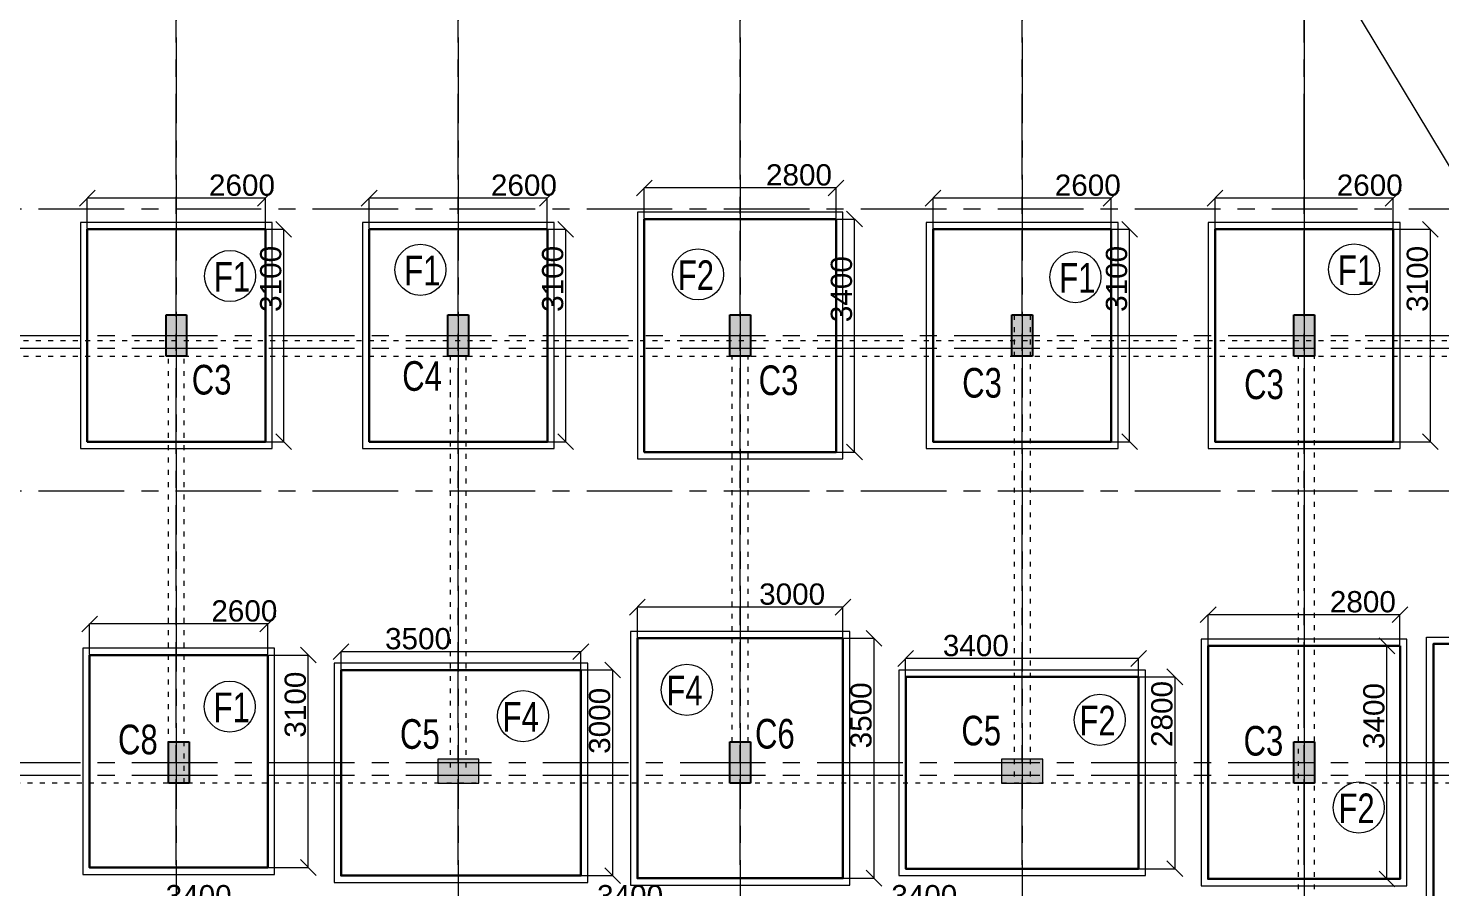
# Model space of a CAD drawing. Header units: inches. Extents: x 719368 to 6315912, y -2624014 to 446967.
# Drawn here: x 5520208 to 5540824, y -2103552 to -2091012 of the extents above; entities that cross this region are included whole.
import ezdxf

# ---------------------------------------------------------------- set-up
doc = ezdxf.new("R2010")
doc.units = ezdxf.units.IN
doc.header["$LTSCALE"] = 20
doc.header["$MEASUREMENT"] = 0
doc.header["$PDMODE"] = 3
doc.linetypes.add('ACAD_ISO03W100', pattern=[30, 12, -18])
doc.linetypes.add('CENTER', pattern=[2, 1.25, -0.25, 0.25, -0.25])
doc.layers.get('0').update_dxf_attribs({"color": 51, "lineweight": 30})
doc.layers.get('Defpoints').update_dxf_attribs({"lineweight": 25})
for name, color, linetype, lineweight in [('COL.FILL', 6, 'Continuous', 20), ('COLUMN', 2, 'Continuous', 25), ('DIM', 7, 'Continuous', 13), ('FOOTING', 73, 'Continuous', 30), ('GRID', 202, 'CENTER', 5), ('HACHE', 6, 'Continuous', 9), ('HIDDEN', 181, 'ACAD_ISO03W100', 18), ('STAIR', 4, 'Continuous', 25), ('Text', 7, 'Continuous', 15)]:
    doc.layers.add(name, color=color, linetype=linetype, lineweight=lineweight)
doc.styles.add('BOLD', font='arial.ttf')
doc.styles.add('DIM SUMBI', font='arial.ttf')
doc.dimstyles.new('Copy of S3', dxfattribs={"dimtxt": 200, "dimasz": 150, "dimexe": 5, "dimexo": 5, "dimgap": 50, "dimtad": 1, "dimjust": 1, "dimdec": 0, "dimzin": 3, "dimdsep": 46, "dimtxsty": 'BOLD', "dimblk1": 'OBLIQUE', "dimblk2": 'OBLIQUE', "dimsah": 1, "dimcen": 0.0625, "dimdle": 5, "dimclrd": 230, "dimclre": 251, "dimclrt": 2, "dimadec": 0, "dimazin": 0, "dimtfac": 1, "dimtdec": 0, "dimtix": 1, "dimtofl": 0, "dimtmove": 2, "dimatfit": 3, "dimfxl": 3, "dimtolj": 1, "dimtzin": 2, "dimlwd": -1, "dimlwe": -1, "dimarcsym": 0})
doc.dimstyles.new('PL1', dxfattribs={"dimtxt": 275, "dimasz": 230, "dimexe": 0.18, "dimexo": 12, "dimgap": 30, "dimtad": 1, "dimjust": 1, "dimdec": 0, "dimzin": 0, "dimdsep": 46, "dimtxsty": 'BOLD', "dimblk": 'OBLIQUE', "dimcen": 0.09, "dimclrd": 256, "dimclre": 256, "dimadec": 0, "dimazin": 0, "dimtfac": 1, "dimtdec": 0, "dimtofl": 0, "dimtmove": 0, "dimatfit": 3, "dimfxl": 0.18, "dimtolj": 1, "dimtzin": 0, "dimlwd": -1, "dimlwe": -1, "dimarcsym": 0})

# ---------------------------------------------------------------- blocks, each defined once
blk = doc.blocks.new('C2')
at = {"layer": 'COLUMN'}
h = blk.add_hatch(color=7, dxfattribs=at)
h.dxf.hatch_style = 1
h.paths.add_polyline_path([(0.3, 0), (0, 0), (0, -0.6), (0.3, -0.6)])
for p, q in [((0, 0), (0, -0.6)), ((0.3, 0), (0, 0)), ((0.3, -0.6), (0.3, 0)), ((0, -0.6), (0.3, -0.6))]:
    blk.add_line(p, q, dxfattribs=at)
blk = doc.blocks.new('_Oblique')
at = {"layer": 'STAIR', "color": 0, "lineweight": -2}
blk.add_line((-0.5, -0.5), (0.5, 0.5), dxfattribs=at)
blk = doc.blocks.new('*D535')
at = {"layer": 'Defpoints', "color": 0, "transparency": 16777216}
for p in [(5537529, -2093491), (5537529, -2093945), (5540129, -2093945)]:
    blk.add_point(p, dxfattribs=at)
at = {"layer": 'DIM', "transparency": 16777216}
for p, q in [((5537529, -2093933), (5537529, -2093491)), ((5540129, -2093491), (5537529, -2093491)), ((5540129, -2093933), (5540129, -2093491))]:
    blk.add_line(p, q, dxfattribs=at)
at = {"layer": 'DIM', "transparency": 16777216, "xscale": 230, "yscale": 230, "zscale": 230, "rotation": 180}
blk.add_blockref('_Oblique', (5537529, -2093491), dxfattribs=at)
at = {"layer": 'DIM', "transparency": 16777216, "xscale": 230, "yscale": 230, "zscale": 230}
blk.add_blockref('_Oblique', (5540129, -2093491), dxfattribs=at)
at = {"layer": 'DIM', "color": 0, "transparency": 16777216, "insert": (5539787, -2093303), "char_height": 310, "attachment_point": 5, "style": 'BOLD'}
blk.add_mtext('\\A1;2600', dxfattribs=at)
blk = doc.blocks.new('*D536')
at = {"layer": 'Defpoints', "color": 0, "transparency": 16777216}
for p in [(5539891, -2093945), (5540672, -2093945), (5539883, -2097045)]:
    blk.add_point(p, dxfattribs=at)
at = {"layer": 'DIM', "transparency": 16777216}
for p, q in [((5539903, -2093945), (5540673, -2093945)), ((5540672, -2097045), (5540672, -2093945)), ((5539895, -2097045), (5540673, -2097045))]:
    blk.add_line(p, q, dxfattribs=at)
at = {"layer": 'DIM', "transparency": 16777216, "xscale": 230, "yscale": 230, "zscale": 230}
for p, rotation in [((5540672, -2093945), 90), ((5540672, -2097045), 270)]:
    blk.add_blockref('_Oblique', p, dxfattribs=dict(at, rotation=rotation))
at = {"layer": 'DIM', "color": 0, "transparency": 16777216, "insert": (5540484, -2094669), "char_height": 310, "attachment_point": 5, "rotation": 90, "style": 'BOLD'}
blk.add_mtext('\\A1;3100', dxfattribs=at)
blk = doc.blocks.new('*D537')
at = {"layer": 'Defpoints', "color": 0, "transparency": 16777216}
for p in [(5533414, -2093491), (5533414, -2093945), (5536014, -2093945)]:
    blk.add_point(p, dxfattribs=at)
at = {"layer": 'DIM', "transparency": 16777216}
for p, q in [((5533414, -2093933), (5533414, -2093491)), ((5536014, -2093491), (5533414, -2093491)), ((5536014, -2093933), (5536014, -2093491))]:
    blk.add_line(p, q, dxfattribs=at)
at = {"layer": 'DIM', "transparency": 16777216, "xscale": 230, "yscale": 230, "zscale": 230, "rotation": 180}
blk.add_blockref('_Oblique', (5533414, -2093491), dxfattribs=at)
at = {"layer": 'DIM', "transparency": 16777216, "xscale": 230, "yscale": 230, "zscale": 230}
blk.add_blockref('_Oblique', (5536014, -2093491), dxfattribs=at)
at = {"layer": 'DIM', "color": 0, "transparency": 16777216, "insert": (5535672, -2093303), "char_height": 310, "attachment_point": 5, "style": 'BOLD'}
blk.add_mtext('\\A1;2600', dxfattribs=at)
blk = doc.blocks.new('*D538')
at = {"layer": 'Defpoints', "color": 0, "transparency": 16777216}
for p in [(5535776, -2093945), (5536282, -2093945), (5535768, -2097045)]:
    blk.add_point(p, dxfattribs=at)
at = {"layer": 'DIM', "transparency": 16777216}
for p, q in [((5535788, -2093945), (5536282, -2093945)), ((5536282, -2097045), (5536282, -2093945)), ((5535780, -2097045), (5536282, -2097045))]:
    blk.add_line(p, q, dxfattribs=at)
at = {"layer": 'DIM', "transparency": 16777216, "xscale": 230, "yscale": 230, "zscale": 230}
for p, rotation in [((5536282, -2093945), 90), ((5536282, -2097045), 270)]:
    blk.add_blockref('_Oblique', p, dxfattribs=dict(at, rotation=rotation))
at = {"layer": 'DIM', "color": 0, "transparency": 16777216, "insert": (5536093, -2094669), "char_height": 310, "attachment_point": 5, "rotation": 90, "style": 'BOLD'}
blk.add_mtext('\\A1;3100', dxfattribs=at)
blk = doc.blocks.new('*D539')
at = {"layer": 'Defpoints', "color": 0, "transparency": 16777216}
for p in [(5529099, -2099459), (5529099, -2099913), (5532099, -2099913)]:
    blk.add_point(p, dxfattribs=at)
at = {"layer": 'DIM', "transparency": 16777216}
for p, q in [((5529099, -2099901), (5529099, -2099459)), ((5532099, -2099459), (5529099, -2099459)), ((5532099, -2099901), (5532099, -2099459))]:
    blk.add_line(p, q, dxfattribs=at)
at = {"layer": 'DIM', "transparency": 16777216, "xscale": 230, "yscale": 230, "zscale": 230, "rotation": 180}
blk.add_blockref('_Oblique', (5529099, -2099459), dxfattribs=at)
at = {"layer": 'DIM', "transparency": 16777216, "xscale": 230, "yscale": 230, "zscale": 230}
blk.add_blockref('_Oblique', (5532099, -2099459), dxfattribs=at)
at = {"layer": 'DIM', "color": 0, "transparency": 16777216, "insert": (5531357, -2099270), "char_height": 310, "attachment_point": 5, "style": 'BOLD'}
blk.add_mtext('\\A1;3000', dxfattribs=at)
blk = doc.blocks.new('*D540')
at = {"layer": 'Defpoints', "color": 0, "transparency": 16777216}
for p in [(5531861, -2099913), (5532552, -2099913), (5531853, -2103413)]:
    blk.add_point(p, dxfattribs=at)
at = {"layer": 'DIM', "transparency": 16777216}
for p, q in [((5531873, -2099913), (5532552, -2099913)), ((5532552, -2103413), (5532552, -2099913)), ((5531865, -2103413), (5532552, -2103413))]:
    blk.add_line(p, q, dxfattribs=at)
at = {"layer": 'DIM', "transparency": 16777216, "xscale": 230, "yscale": 230, "zscale": 230}
for p, rotation in [((5532552, -2099913), 90), ((5532552, -2103413), 270)]:
    blk.add_blockref('_Oblique', p, dxfattribs=dict(at, rotation=rotation))
at = {"layer": 'DIM', "color": 0, "transparency": 16777216, "insert": (5532363, -2101037), "char_height": 310, "attachment_point": 5, "rotation": 90, "style": 'BOLD'}
blk.add_mtext('\\A1;3500', dxfattribs=at)
blk = doc.blocks.new('*D541')
at = {"layer": 'Defpoints', "color": 0, "transparency": 16777216}
for p in [(5529199, -2093341), (5529199, -2093795), (5531999, -2093795)]:
    blk.add_point(p, dxfattribs=at)
at = {"layer": 'DIM', "transparency": 16777216}
for p, q in [((5529199, -2093783), (5529199, -2093341)), ((5531999, -2093341), (5529199, -2093341)), ((5531999, -2093783), (5531999, -2093341))]:
    blk.add_line(p, q, dxfattribs=at)
at = {"layer": 'DIM', "transparency": 16777216, "xscale": 230, "yscale": 230, "zscale": 230, "rotation": 180}
blk.add_blockref('_Oblique', (5529199, -2093341), dxfattribs=at)
at = {"layer": 'DIM', "transparency": 16777216, "xscale": 230, "yscale": 230, "zscale": 230}
blk.add_blockref('_Oblique', (5531999, -2093341), dxfattribs=at)
at = {"layer": 'DIM', "color": 0, "transparency": 16777216, "insert": (5531457, -2093153), "char_height": 310, "attachment_point": 5, "style": 'BOLD'}
blk.add_mtext('\\A1;2800', dxfattribs=at)
blk = doc.blocks.new('*D542')
at = {"layer": 'Defpoints', "color": 0, "transparency": 16777216}
for p in [(5531761, -2093795), (5532267, -2093795), (5531753, -2097195)]:
    blk.add_point(p, dxfattribs=at)
at = {"layer": 'DIM', "transparency": 16777216}
for p, q in [((5531773, -2093795), (5532267, -2093795)), ((5532267, -2097195), (5532267, -2093795)), ((5531765, -2097195), (5532267, -2097195))]:
    blk.add_line(p, q, dxfattribs=at)
at = {"layer": 'DIM', "transparency": 16777216, "xscale": 230, "yscale": 230, "zscale": 230}
for p, rotation in [((5532267, -2093795), 90), ((5532267, -2097195), 270)]:
    blk.add_blockref('_Oblique', p, dxfattribs=dict(at, rotation=rotation))
at = {"layer": 'DIM', "color": 0, "transparency": 16777216, "insert": (5532078, -2094819), "char_height": 310, "attachment_point": 5, "rotation": 90, "style": 'BOLD'}
blk.add_mtext('\\A1;3400', dxfattribs=at)
blk = doc.blocks.new('*D543')
at = {"layer": 'Defpoints', "color": 0, "transparency": 16777216}
for p in [(5525184, -2093491), (5525184, -2093945), (5527784, -2093945)]:
    blk.add_point(p, dxfattribs=at)
at = {"layer": 'DIM', "transparency": 16777216}
for p, q in [((5525184, -2093933), (5525184, -2093491)), ((5527784, -2093491), (5525184, -2093491)), ((5527784, -2093933), (5527784, -2093491))]:
    blk.add_line(p, q, dxfattribs=at)
at = {"layer": 'DIM', "transparency": 16777216, "xscale": 230, "yscale": 230, "zscale": 230, "rotation": 180}
blk.add_blockref('_Oblique', (5525184, -2093491), dxfattribs=at)
at = {"layer": 'DIM', "transparency": 16777216, "xscale": 230, "yscale": 230, "zscale": 230}
blk.add_blockref('_Oblique', (5527784, -2093491), dxfattribs=at)
at = {"layer": 'DIM', "color": 0, "transparency": 16777216, "insert": (5527442, -2093303), "char_height": 310, "attachment_point": 5, "style": 'BOLD'}
blk.add_mtext('\\A1;2600', dxfattribs=at)
blk = doc.blocks.new('*D544')
at = {"layer": 'Defpoints', "color": 0, "transparency": 16777216}
for p in [(5527546, -2093945), (5528052, -2093945), (5527538, -2097045)]:
    blk.add_point(p, dxfattribs=at)
at = {"layer": 'DIM', "transparency": 16777216}
for p, q in [((5527558, -2093945), (5528052, -2093945)), ((5528052, -2097045), (5528052, -2093945)), ((5527550, -2097045), (5528052, -2097045))]:
    blk.add_line(p, q, dxfattribs=at)
at = {"layer": 'DIM', "transparency": 16777216, "xscale": 230, "yscale": 230, "zscale": 230}
for p, rotation in [((5528052, -2093945), 90), ((5528052, -2097045), 270)]:
    blk.add_blockref('_Oblique', p, dxfattribs=dict(at, rotation=rotation))
at = {"layer": 'DIM', "color": 0, "transparency": 16777216, "insert": (5527863, -2094669), "char_height": 310, "attachment_point": 5, "rotation": 90, "style": 'BOLD'}
blk.add_mtext('\\A1;3100', dxfattribs=at)
blk = doc.blocks.new('*D545')
at = {"layer": 'Defpoints', "color": 0, "transparency": 16777216}
for p in [(5521069, -2093491), (5521069, -2093945), (5523669, -2093945)]:
    blk.add_point(p, dxfattribs=at)
at = {"layer": 'DIM', "transparency": 16777216}
for p, q in [((5521069, -2093933), (5521069, -2093491)), ((5523669, -2093491), (5521069, -2093491)), ((5523669, -2093933), (5523669, -2093491))]:
    blk.add_line(p, q, dxfattribs=at)
at = {"layer": 'DIM', "transparency": 16777216, "xscale": 230, "yscale": 230, "zscale": 230, "rotation": 180}
blk.add_blockref('_Oblique', (5521069, -2093491), dxfattribs=at)
at = {"layer": 'DIM', "transparency": 16777216, "xscale": 230, "yscale": 230, "zscale": 230}
blk.add_blockref('_Oblique', (5523669, -2093491), dxfattribs=at)
at = {"layer": 'DIM', "color": 0, "transparency": 16777216, "insert": (5523327, -2093303), "char_height": 310, "attachment_point": 5, "style": 'BOLD'}
blk.add_mtext('\\A1;2600', dxfattribs=at)
blk = doc.blocks.new('*D546')
at = {"layer": 'Defpoints', "color": 0, "transparency": 16777216}
for p in [(5523431, -2093945), (5523937, -2093945), (5523423, -2097045)]:
    blk.add_point(p, dxfattribs=at)
at = {"layer": 'DIM', "transparency": 16777216}
for p, q in [((5523443, -2093945), (5523937, -2093945)), ((5523937, -2097045), (5523937, -2093945)), ((5523435, -2097045), (5523937, -2097045))]:
    blk.add_line(p, q, dxfattribs=at)
at = {"layer": 'DIM', "transparency": 16777216, "xscale": 230, "yscale": 230, "zscale": 230}
for p, rotation in [((5523937, -2093945), 90), ((5523937, -2097045), 270)]:
    blk.add_blockref('_Oblique', p, dxfattribs=dict(at, rotation=rotation))
at = {"layer": 'DIM', "color": 0, "transparency": 16777216, "insert": (5523748, -2094669), "char_height": 310, "attachment_point": 5, "rotation": 90, "style": 'BOLD'}
blk.add_mtext('\\A1;3100', dxfattribs=at)
blk = doc.blocks.new('*D549')
at = {"layer": 'Defpoints', "color": 0, "transparency": 16777216}
for p in [(5537429, -2099569), (5537429, -2100023), (5540229, -2100023)]:
    blk.add_point(p, dxfattribs=at)
at = {"layer": 'DIM', "transparency": 16777216}
for p, q in [((5537429, -2100011), (5537429, -2099569)), ((5540229, -2099569), (5537429, -2099569)), ((5540229, -2100011), (5540229, -2099569))]:
    blk.add_line(p, q, dxfattribs=at)
at = {"layer": 'DIM', "transparency": 16777216, "xscale": 230, "yscale": 230, "zscale": 230, "rotation": 180}
blk.add_blockref('_Oblique', (5537429, -2099569), dxfattribs=at)
at = {"layer": 'DIM', "transparency": 16777216, "xscale": 230, "yscale": 230, "zscale": 230}
blk.add_blockref('_Oblique', (5540229, -2099569), dxfattribs=at)
at = {"layer": 'DIM', "color": 0, "transparency": 16777216, "insert": (5539687, -2099381), "char_height": 310, "attachment_point": 5, "style": 'BOLD'}
blk.add_mtext('\\A1;2800', dxfattribs=at)
blk = doc.blocks.new('*D550')
at = {"layer": 'Defpoints', "color": 0, "transparency": 16777216}
for p in [(5539991, -2100023), (5540038, -2100023), (5539983, -2103423)]:
    blk.add_point(p, dxfattribs=at)
at = {"layer": 'DIM', "transparency": 16777216}
for p, q in [((5540003, -2100023), (5540038, -2100023)), ((5540038, -2103423), (5540038, -2100023)), ((5539995, -2103423), (5540038, -2103423))]:
    blk.add_line(p, q, dxfattribs=at)
at = {"layer": 'DIM', "transparency": 16777216, "xscale": 230, "yscale": 230, "zscale": 230}
for p, rotation in [((5540038, -2100023), 90), ((5540038, -2103423), 270)]:
    blk.add_blockref('_Oblique', p, dxfattribs=dict(at, rotation=rotation))
at = {"layer": 'DIM', "color": 0, "transparency": 16777216, "insert": (5539849, -2101047), "char_height": 310, "attachment_point": 5, "rotation": 90, "style": 'BOLD'}
blk.add_mtext('\\A1;3400', dxfattribs=at)
blk = doc.blocks.new('*D551')
at = {"layer": 'Defpoints', "color": 0, "transparency": 16777216}
for p in [(5535565, -2100475), (5535826, -2103275), (5536943, -2103275)]:
    blk.add_point(p, dxfattribs=at)
at = {"layer": 'DIM', "transparency": 16777216}
for p, q in [((5535577, -2100475), (5536943, -2100475)), ((5536943, -2100475), (5536943, -2103275)), ((5535838, -2103275), (5536943, -2103275))]:
    blk.add_line(p, q, dxfattribs=at)
at = {"layer": 'DIM', "transparency": 16777216, "xscale": 230, "yscale": 230, "zscale": 230}
for p, rotation in [((5536943, -2100475), 90), ((5536943, -2103275), 270)]:
    blk.add_blockref('_Oblique', p, dxfattribs=dict(at, rotation=rotation))
at = {"layer": 'DIM', "color": 0, "transparency": 16777216, "insert": (5536755, -2101017), "char_height": 310, "attachment_point": 5, "rotation": 90, "style": 'BOLD'}
blk.add_mtext('\\A1;2800', dxfattribs=at)
blk = doc.blocks.new('*D552')
at = {"layer": 'Defpoints', "color": 0, "transparency": 16777216}
for p in [(5533014, -2100208), (5533014, -2100714), (5536414, -2100721)]:
    blk.add_point(p, dxfattribs=at)
at = {"layer": 'DIM', "transparency": 16777216}
for p, q in [((5533014, -2100702), (5533014, -2100208)), ((5536414, -2100208), (5533014, -2100208)), ((5536414, -2100709), (5536414, -2100208))]:
    blk.add_line(p, q, dxfattribs=at)
at = {"layer": 'DIM', "transparency": 16777216, "xscale": 230, "yscale": 230, "zscale": 230, "rotation": 180}
blk.add_blockref('_Oblique', (5533014, -2100208), dxfattribs=at)
at = {"layer": 'DIM', "transparency": 16777216, "xscale": 230, "yscale": 230, "zscale": 230}
blk.add_blockref('_Oblique', (5536414, -2100208), dxfattribs=at)
at = {"layer": 'DIM', "color": 0, "transparency": 16777216, "insert": (5534038, -2100020), "char_height": 310, "attachment_point": 5, "style": 'BOLD'}
blk.add_mtext('\\A1;3400', dxfattribs=at)
blk = doc.blocks.new('*D553')
at = {"layer": 'Defpoints', "color": 0, "transparency": 16777216}
for p in [(5529099, -2099459), (5529099, -2099913), (5532099, -2099913)]:
    blk.add_point(p, dxfattribs=at)
at = {"layer": 'DIM', "transparency": 16777216}
for p, q in [((5529099, -2099901), (5529099, -2099459)), ((5532099, -2099459), (5529099, -2099459)), ((5532099, -2099901), (5532099, -2099459))]:
    blk.add_line(p, q, dxfattribs=at)
at = {"layer": 'DIM', "transparency": 16777216, "xscale": 230, "yscale": 230, "zscale": 230, "rotation": 180}
blk.add_blockref('_Oblique', (5529099, -2099459), dxfattribs=at)
at = {"layer": 'DIM', "transparency": 16777216, "xscale": 230, "yscale": 230, "zscale": 230}
blk.add_blockref('_Oblique', (5532099, -2099459), dxfattribs=at)
at = {"layer": 'DIM', "color": 0, "transparency": 16777216, "insert": (5531357, -2099270), "char_height": 310, "attachment_point": 5, "style": 'BOLD'}
blk.add_mtext('\\A1;3000', dxfattribs=at)
blk = doc.blocks.new('*D554')
at = {"layer": 'Defpoints', "color": 0, "transparency": 16777216}
for p in [(5527469, -2100375), (5527825, -2103375), (5528736, -2103375)]:
    blk.add_point(p, dxfattribs=at)
at = {"layer": 'DIM', "transparency": 16777216}
for p, q in [((5527481, -2100375), (5528736, -2100375)), ((5528736, -2100375), (5528736, -2103375)), ((5527837, -2103375), (5528736, -2103375))]:
    blk.add_line(p, q, dxfattribs=at)
at = {"layer": 'DIM', "transparency": 16777216, "xscale": 230, "yscale": 230, "zscale": 230}
for p, rotation in [((5528736, -2100375), 90), ((5528736, -2103375), 270)]:
    blk.add_blockref('_Oblique', p, dxfattribs=dict(at, rotation=rotation))
at = {"layer": 'DIM', "color": 0, "transparency": 16777216, "insert": (5528548, -2101117), "char_height": 310, "attachment_point": 5, "rotation": 90, "style": 'BOLD'}
blk.add_mtext('\\A1;3000', dxfattribs=at)
blk = doc.blocks.new('*D555')
at = {"layer": 'Defpoints', "color": 0, "transparency": 16777216}
for p in [(5524773, -2100108), (5524773, -2100614), (5528273, -2100621)]:
    blk.add_point(p, dxfattribs=at)
at = {"layer": 'DIM', "transparency": 16777216}
for p, q in [((5524773, -2100602), (5524773, -2100108)), ((5528273, -2100108), (5524773, -2100108)), ((5528273, -2100609), (5528273, -2100108))]:
    blk.add_line(p, q, dxfattribs=at)
at = {"layer": 'DIM', "transparency": 16777216, "xscale": 230, "yscale": 230, "zscale": 230, "rotation": 180}
blk.add_blockref('_Oblique', (5524773, -2100108), dxfattribs=at)
at = {"layer": 'DIM', "transparency": 16777216, "xscale": 230, "yscale": 230, "zscale": 230}
blk.add_blockref('_Oblique', (5528273, -2100108), dxfattribs=at)
at = {"layer": 'DIM', "color": 0, "transparency": 16777216, "insert": (5525897, -2099920), "char_height": 310, "attachment_point": 5, "style": 'BOLD'}
blk.add_mtext('\\A1;3500', dxfattribs=at)
blk = doc.blocks.new('*D558')
at = {"layer": 'Defpoints', "color": 0, "transparency": 16777216}
for p in [(5521104, -2099703), (5521104, -2100157), (5523704, -2100157)]:
    blk.add_point(p, dxfattribs=at)
at = {"layer": 'DIM', "transparency": 16777216}
for p, q in [((5521104, -2100145), (5521104, -2099703)), ((5523704, -2099703), (5521104, -2099703)), ((5523704, -2100145), (5523704, -2099703))]:
    blk.add_line(p, q, dxfattribs=at)
at = {"layer": 'DIM', "transparency": 16777216, "xscale": 230, "yscale": 230, "zscale": 230, "rotation": 180}
blk.add_blockref('_Oblique', (5521104, -2099703), dxfattribs=at)
at = {"layer": 'DIM', "transparency": 16777216, "xscale": 230, "yscale": 230, "zscale": 230}
blk.add_blockref('_Oblique', (5523704, -2099703), dxfattribs=at)
at = {"layer": 'DIM', "color": 0, "transparency": 16777216, "insert": (5523362, -2099515), "char_height": 310, "attachment_point": 5, "style": 'BOLD'}
blk.add_mtext('\\A1;2600', dxfattribs=at)
blk = doc.blocks.new('*D559')
at = {"layer": 'Defpoints', "color": 0, "transparency": 16777216}
for p in [(5523466, -2100157), (5524295, -2100157), (5523458, -2103257)]:
    blk.add_point(p, dxfattribs=at)
at = {"layer": 'DIM', "transparency": 16777216}
for p, q in [((5523478, -2100157), (5524295, -2100157)), ((5524295, -2103257), (5524295, -2100157)), ((5523470, -2103257), (5524295, -2103257))]:
    blk.add_line(p, q, dxfattribs=at)
at = {"layer": 'DIM', "transparency": 16777216, "xscale": 230, "yscale": 230, "zscale": 230}
for p, rotation in [((5524295, -2100157), 90), ((5524295, -2103257), 270)]:
    blk.add_blockref('_Oblique', p, dxfattribs=dict(at, rotation=rotation))
at = {"layer": 'DIM', "color": 0, "transparency": 16777216, "insert": (5524107, -2100881), "char_height": 310, "attachment_point": 5, "rotation": 90, "style": 'BOLD'}
blk.add_mtext('\\A1;3100', dxfattribs=at)
blk = doc.blocks.new('*D563')
at = {"layer": 'Defpoints', "color": 0, "transparency": 16777216}
for p in [(5530963, -2103858), (5530963, -2104364), (5534363, -2104371)]:
    blk.add_point(p, dxfattribs=at)
at = {"layer": 'DIM', "transparency": 16777216}
for p, q in [((5530963, -2104352), (5530963, -2103858)), ((5534363, -2103858), (5530963, -2103858)), ((5534363, -2104359), (5534363, -2103858))]:
    blk.add_line(p, q, dxfattribs=at)
at = {"layer": 'DIM', "transparency": 16777216, "xscale": 230, "yscale": 230, "zscale": 230, "rotation": 180}
blk.add_blockref('_Oblique', (5530963, -2103858), dxfattribs=at)
at = {"layer": 'DIM', "transparency": 16777216, "xscale": 230, "yscale": 230, "zscale": 230}
blk.add_blockref('_Oblique', (5534363, -2103858), dxfattribs=at)
at = {"layer": 'DIM', "color": 0, "transparency": 16777216, "insert": (5533286, -2103670), "char_height": 310, "attachment_point": 5, "style": 'BOLD'}
blk.add_mtext('\\A1;3400', dxfattribs=at)
blk = doc.blocks.new('*D565')
at = {"layer": 'Defpoints', "color": 0, "transparency": 16777216}
for p in [(5526669, -2103858), (5526669, -2104364), (5530069, -2104371)]:
    blk.add_point(p, dxfattribs=at)
at = {"layer": 'DIM', "transparency": 16777216}
for p, q in [((5526669, -2104352), (5526669, -2103858)), ((5530069, -2103858), (5526669, -2103858)), ((5530069, -2104359), (5530069, -2103858))]:
    blk.add_line(p, q, dxfattribs=at)
at = {"layer": 'DIM', "transparency": 16777216, "xscale": 230, "yscale": 230, "zscale": 230, "rotation": 180}
blk.add_blockref('_Oblique', (5526669, -2103858), dxfattribs=at)
at = {"layer": 'DIM', "transparency": 16777216, "xscale": 230, "yscale": 230, "zscale": 230}
blk.add_blockref('_Oblique', (5530069, -2103858), dxfattribs=at)
at = {"layer": 'DIM', "color": 0, "transparency": 16777216, "insert": (5528992, -2103670), "char_height": 310, "attachment_point": 5, "style": 'BOLD'}
blk.add_mtext('\\A1;3400', dxfattribs=at)
blk = doc.blocks.new('*D567')
at = {"layer": 'Defpoints', "color": 0, "transparency": 16777216}
for p in [(5520372, -2103858), (5520372, -2104364), (5523772, -2104371)]:
    blk.add_point(p, dxfattribs=at)
at = {"layer": 'DIM', "transparency": 16777216}
for p, q in [((5520372, -2104352), (5520372, -2103858)), ((5523772, -2103858), (5520372, -2103858)), ((5523772, -2104359), (5523772, -2103858))]:
    blk.add_line(p, q, dxfattribs=at)
at = {"layer": 'DIM', "transparency": 16777216, "xscale": 230, "yscale": 230, "zscale": 230, "rotation": 180}
blk.add_blockref('_Oblique', (5520372, -2103858), dxfattribs=at)
at = {"layer": 'DIM', "transparency": 16777216, "xscale": 230, "yscale": 230, "zscale": 230}
blk.add_blockref('_Oblique', (5523772, -2103858), dxfattribs=at)
at = {"layer": 'DIM', "color": 0, "transparency": 16777216, "insert": (5522695, -2103670), "char_height": 310, "attachment_point": 5, "style": 'BOLD'}
blk.add_mtext('\\A1;3400', dxfattribs=at)

msp = doc.modelspace()

# ---------------------------------------------------------------- hatches: boundary and pattern name
at = {"layer": 'COL.FILL'}
for points in [[(5522219.0858, -2095795.4571), (5522519.0858, -2095795.4571), (5522519.0858, -2095195.4571), (5522219.0858, -2095195.4571)], [(5526334.0858, -2095795.4571), (5526634.0858, -2095795.4571), (5526634.0858, -2095195.4571), (5526334.0858, -2095195.4571)], [(5530449.0857, -2095795.4344), (5530749.0857, -2095795.4344), (5530749.0857, -2095195.4344), (5530449.0857, -2095195.4344)], [(5534564.0857, -2095795.4344), (5534864.0857, -2095795.4344), (5534864.0857, -2095195.4344), (5534564.0857, -2095195.4344)], [(5538679.0856, -2095795.4344), (5538979.0856, -2095795.4344), (5538979.0856, -2095195.4344), (5538679.0856, -2095195.4344)], [(5522254.0858, -2102025.4344), (5522554.0858, -2102025.4344), (5522554.0858, -2101425.4344), (5522254.0858, -2101425.4344)], [(5530449.0857, -2102025.4344), (5530749.0857, -2102025.4344), (5530749.0857, -2101425.4344), (5530449.0857, -2101425.4344)], [(5538679.0856, -2102025.4344), (5538979.0856, -2102025.4344), (5538979.0856, -2101425.4344), (5538679.0856, -2101425.4344)], [(5526184.0857, -2102025.4344), (5526784.0857, -2102025.4344), (5526784.0857, -2101675.4344), (5526184.0857, -2101675.4344)], [(5534414.0857, -2102025.4344), (5535014.0857, -2102025.4344), (5535014.0857, -2101675.4344), (5534414.0857, -2101675.4344)]]:
    msp.add_hatch(color=256, dxfattribs=at).paths.add_polyline_path(points)

# ---------------------------------------------------------------- linework, layer by layer
for points in [[(5522519.0858, -2095195.4571), (5522219.0858, -2095195.4571), (5522219.0858, -2095795.4571), (5522519.0858, -2095795.4571)], [(5526634.0858, -2095195.4571), (5526334.0858, -2095195.4571), (5526334.0858, -2095795.4571), (5526634.0858, -2095795.4571)], [(5530749.0857, -2095195.4344), (5530449.0857, -2095195.4344), (5530449.0857, -2095795.4344), (5530749.0857, -2095795.4344)], [(5534864.0857, -2095195.4344), (5534564.0857, -2095195.4344), (5534564.0857, -2095795.4344), (5534864.0857, -2095795.4344)], [(5538979.0856, -2095195.4344), (5538679.0856, -2095195.4344), (5538679.0856, -2095795.4344), (5538979.0856, -2095795.4344)], [(5522554.0858, -2101425.4344), (5522254.0858, -2101425.4344), (5522254.0858, -2102025.4344), (5522554.0858, -2102025.4344)], [(5530749.0857, -2101425.4344), (5530449.0857, -2101425.4344), (5530449.0857, -2102025.4344), (5530749.0857, -2102025.4344)], [(5538979.0856, -2101425.4344), (5538679.0856, -2101425.4344), (5538679.0856, -2102025.4344), (5538979.0856, -2102025.4344)], [(5526784.0857, -2102025.4344), (5526784.0857, -2101675.4344), (5526184.0857, -2101675.4344), (5526184.0857, -2102025.4344)], [(5535014.0857, -2102025.4344), (5535014.0857, -2101675.4344), (5534414.0857, -2101675.4344), (5534414.0857, -2102025.4344)]]:
    msp.add_lwpolyline(points, close=True, dxfattribs=at)
at = {"layer": 'FOOTING'}
for points in [[(5523669.0857, -2093945.4344), (5521069.0857, -2093945.4344), (5521069.0857, -2097045.4344), (5523669.0857, -2097045.4344)], [(5527784.0857, -2093945.4344), (5525184.0857, -2093945.4344), (5525184.0857, -2097045.4344), (5527784.0857, -2097045.4344)], [(5531999.0857, -2093795.4344), (5529199.0857, -2093795.4344), (5529199.0857, -2097195.4344), (5531999.0857, -2097195.4344)], [(5536014.0857, -2093945.4344), (5533414.0857, -2093945.4344), (5533414.0857, -2097045.4344), (5536014.0857, -2097045.4344)], [(5540129.0856, -2093945.4344), (5537529.0856, -2093945.4344), (5537529.0856, -2097045.4344), (5540129.0856, -2097045.4344)], [(5532099.0857, -2099912.7086), (5529099.0857, -2099912.7086), (5529099.0857, -2103412.7086), (5532099.0857, -2103412.7086)], [(5532099.0857, -2099912.7086), (5529099.0857, -2099912.7086), (5529099.0857, -2103412.7086), (5532099.0857, -2103412.7086)], [(5523704.0858, -2100157.4729), (5521104.0858, -2100157.4729), (5521104.0858, -2103257.4729), (5523704.0858, -2103257.4729)], [(5540229.0856, -2100023.2977), (5537429.0856, -2100023.2977), (5537429.0856, -2103423.2977), (5540229.0856, -2103423.2977)], [(5544016.1332, -2099995.4344), (5544016.1332, -2107405.4344), (5540716.1332, -2107405.4344), (5540716.1332, -2099995.4344)], [(5524773.1062, -2100375.4344), (5524773.1062, -2103375.4344), (5528273.1062, -2103375.4344), (5528273.1062, -2100375.4344)], [(5533014.0857, -2100475.4344), (5533014.0857, -2103275.4344), (5536414.0857, -2103275.4344), (5536414.0857, -2100475.4344)]]:
    msp.add_lwpolyline(points, close=True, dxfattribs=at)
at = {"layer": 'GRID', "ltscale": 50}
for p, q in [((5522369.0857, -2103219.7943), (5522369.0857, -2085956.2691)), ((5526484.0857, -2103219.7943), (5526484.0857, -2085956.2691)), ((5530599.0857, -2103219.7943), (5530599.0857, -2085956.2691)), ((5534714.0857, -2103219.7943), (5534714.0857, -2085956.2691)), ((5538829.0856, -2103219.7943), (5538829.0856, -2085956.2691)), ((5522369.0857, -2087148.5707), (5522369.0857, -2126935.9243)), ((5526484.0857, -2087148.5707), (5526484.0857, -2126935.9243)), ((5530599.0857, -2087148.5707), (5530599.0857, -2126935.9243)), ((5534714.0857, -2087148.5707), (5534714.0857, -2126935.9243)), ((5436358.4024, -2093645.4344), (5551358.5285, -2093645.4344)), ((5435720.6711, -2095495.4344), (5551358.5285, -2095495.4344)), ((5435720.6711, -2095680.4344), (5551358.5285, -2095680.4344)), ((5436358.4024, -2097760.4252), (5551358.5285, -2097760.4252)), ((5435720.6711, -2101725.4344), (5551358.5285, -2101725.4344)), ((5435720.6711, -2101910.4354), (5551358.5285, -2101910.4354))]:
    msp.add_line(p, q, dxfattribs=at)
at = {"layer": 'GRID', "ltscale": 0.05}
msp.add_line((5538829.0856, -2087148.5707), (5538829.0856, -2126935.9243), dxfattribs=at)
at = {"layer": 'HACHE'}
for points in [[(5532099.0857, -2093695.4344), (5529099.0857, -2093695.4344), (5529099.0857, -2097295.4344), (5532099.0857, -2097295.4344)], [(5523769.0857, -2093845.4344), (5520969.0857, -2093845.4344), (5520969.0857, -2097145.4344), (5523769.0857, -2097145.4344)], [(5527884.0857, -2093845.4344), (5525084.0857, -2093845.4344), (5525084.0857, -2097145.4344), (5527884.0857, -2097145.4344)], [(5536114.0857, -2093845.4344), (5533314.0857, -2093845.4344), (5533314.0857, -2097145.4344), (5536114.0857, -2097145.4344)], [(5540229.0856, -2093845.4344), (5537429.0856, -2093845.4344), (5537429.0856, -2097145.4344), (5540229.0856, -2097145.4344)], [(5532199.0857, -2099812.7086), (5528999.0857, -2099812.7086), (5528999.0857, -2103512.7086), (5532199.0857, -2103512.7086)], [(5532199.0857, -2099812.7086), (5528999.0857, -2099812.7086), (5528999.0857, -2103512.7086), (5532199.0857, -2103512.7086)], [(5540329.0856, -2099923.2977), (5537329.0856, -2099923.2977), (5537329.0856, -2103523.2977), (5540329.0856, -2103523.2977)], [(5544116.1332, -2099895.4344), (5544116.1332, -2107505.4344), (5540616.1332, -2107505.4344), (5540616.1332, -2099895.4344)], [(5523804.0858, -2100057.4729), (5521004.0858, -2100057.4729), (5521004.0858, -2103357.4729), (5523804.0858, -2103357.4729)], [(5524673.1062, -2100275.4344), (5524673.1062, -2103475.4344), (5528373.1062, -2103475.4344), (5528373.1062, -2100275.4344)], [(5532914.0857, -2100375.4344), (5532914.0857, -2103375.4344), (5536514.0857, -2103375.4344), (5536514.0857, -2100375.4344)]]:
    msp.add_lwpolyline(points, close=True, dxfattribs=at)
at = {"layer": 'HIDDEN', "linetype": 'ACAD_ISO03W100', "ltscale": 0.3}
for p, q in [((5534599.0857, -2095195.4344), (5534599.0857, -2102025.4344)), ((5534829.0857, -2095195.4344), (5534829.0857, -2102025.4344)), ((5453179.086, -2095565.4344), (5542329.0856, -2095565.4344)), ((5453179.086, -2095795.4344), (5542329.0856, -2095795.4344)), ((5522254.0858, -2102025.4344), (5522254.0858, -2095795.4571)), ((5522484.0858, -2102025.4344), (5522484.0858, -2095795.4571)), ((5526369.0858, -2101795.4344), (5526369.0858, -2095795.4571)), ((5526599.0858, -2101795.4344), (5526599.0858, -2095795.4571)), ((5530484.0857, -2101425.4344), (5530484.0857, -2095795.4344)), ((5530714.0857, -2101425.4344), (5530714.0857, -2095795.4344)), ((5538749.0856, -2105375.4344), (5538749.0856, -2095795.4344)), ((5538979.0856, -2105375.4344), (5538979.0856, -2095795.4344)), ((5549787.3985, -2102025.4728), (5512784.0858, -2102025.6288))]:
    msp.add_line(p, q, dxfattribs=at)
at = {"layer": 'Text'}
for centre in [(5525931.3712, -2094536.2238), (5539559.5256, -2094530.21), (5523153.1705, -2094626.8395), (5529984.2691, -2094603.835), (5535491.5615, -2094643.0267), (5529820.3163, -2100664.8554), (5523149.3306, -2100909.0288), (5527428.9407, -2101049.0621), (5535846.4798, -2101102.7551), (5539626.6958, -2102382.0711)]:
    msp.add_circle(centre, 372.7728, dxfattribs=at)

# ---------------------------------------------------------------- block references
at = {"color": 5, "xscale": -1000, "yscale": 1000, "zscale": 1000}
for p in [(5522519.0858, -2095195.4571), (5522519.0858, -2095195.4571), (5522519.0858, -2095195.4571), (5522519.0858, -2095195.4571), (5526634.0858, -2095195.4571), (5526634.0858, -2095195.4571), (5526634.0858, -2095195.4571), (5530749.0857, -2095195.4344), (5530749.0857, -2095195.4344), (5530749.0857, -2095195.4344), (5534864.0857, -2095195.4344), (5534864.0857, -2095195.4344), (5538979.0856, -2095195.4344), (5522554.0858, -2101425.4344), (5522554.0858, -2101425.4344), (5522554.0858, -2101425.4344), (5522554.0858, -2101425.4344), (5530749.0857, -2101425.4344), (5530749.0857, -2101425.4344), (5530749.0857, -2101425.4344), (5538979.0856, -2101425.4344)]:
    msp.add_blockref('C2', p, dxfattribs=at)

# ---------------------------------------------------------------- texts
at = {"layer": 'Text', "style": 'DIM SUMBI', "width": 0.75}
for s, p in [('F1', (5525694.7636, -2094763.7847)), ('F1', (5539322.918, -2094757.771)), ('F1', (5522916.563, -2094854.4004)), ('F2', (5529688.3718, -2094831.3959)), ('F1', (5535254.9539, -2094870.5876)), ('C3', (5522594.7472, -2096355.7959)), ('C4', (5525666.2388, -2096301.7343)), ('C3', (5530868.87, -2096364.0733)), ('C3', (5533839.0421, -2096400.9278)), ('C3', (5537953.9468, -2096423.0597)), ('F4', (5529522.4279, -2100892.4163)), ('F1', (5522912.7231, -2101136.5897)), ('F4', (5527131.0523, -2101276.6231)), ('F2', (5535550.5825, -2101330.3161)), ('C8', (5521518.3229, -2101605.1616)), ('C5', (5525633.4307, -2101525.2908)), ('C6', (5530815.2688, -2101521.3465)), ('C5', (5533827.5675, -2101475.2884)), ('C3', (5537946.2689, -2101624.4543)), ('F2', (5539330.7985, -2102609.6321))]:
    msp.add_text(s, height=432.432, dxfattribs=at).set_placement(p)

# ---------------------------------------------------------------- dimensions: what is measured, and where the dimension line sits
at = {"layer": 'DIM'}
for base, p1, p2, angle, picture, middle in [((5521069.0857, -2093491.4295), (5523669.0857, -2093945.4344), (5521069.0857, -2093945.4344), 180, '*D545', (5523327.2961, -2093491.4295)), ((5525184.0857, -2093491.4295), (5527784.0857, -2093945.4344), (5525184.0857, -2093945.4344), 180, '*D543', (5527442.2961, -2093491.4295)), ((5529199.0857, -2093341.4295), (5531999.0857, -2093795.4344), (5529199.0857, -2093795.4344), 180, '*D541', (5531457.2961, -2093341.4295)), ((5533414.0857, -2093491.4295), (5536014.0857, -2093945.4344), (5533414.0857, -2093945.4344), 180, '*D537', (5535672.2961, -2093491.4295)), ((5537529.0856, -2093491.4295), (5540129.0856, -2093945.4344), (5537529.0856, -2093945.4344), 180, '*D535', (5539787.296, -2093491.4295)), ((5532266.6134, -2093795.4344), (5531753.068, -2097195.4344), (5531760.8802, -2093795.4344), 270, '*D542', (5532266.6134, -2094819.2546)), ((5523936.6135, -2093945.4344), (5523423.0681, -2097045.4344), (5523430.8802, -2093945.4344), 270, '*D546', (5523936.6135, -2094669.2546)), ((5528051.6135, -2093945.4344), (5527538.0681, -2097045.4344), (5527545.8802, -2093945.4344), 270, '*D544', (5528051.6135, -2094669.2546)), ((5536281.6134, -2093945.4344), (5535768.068, -2097045.4344), (5535775.8802, -2093945.4344), 270, '*D538', (5536281.6134, -2094669.2546)), ((5540672.3519, -2093945.4344), (5539883.068, -2097045.4344), (5539890.8801, -2093945.4344), 270, '*D536', (5540672.3519, -2094669.2546)), ((5529099.0857, -2099458.7037), (5532099.0857, -2099912.7086), (5529099.0857, -2099912.7086), 180, '*D539', (5531357.2961, -2099458.7037)), ((5529099.0857, -2099458.7037), (5532099.0857, -2099912.7086), (5529099.0857, -2099912.7086), 180, '*D553', (5531357.2961, -2099458.7037)), ((5521104.0858, -2099703.468), (5523704.0858, -2100157.4729), (5521104.0858, -2100157.4729), 180, '*D558', (5523362.2961, -2099703.468)), ((5537429.0856, -2099569.2928), (5540229.0856, -2100023.2977), (5537429.0856, -2100023.2977), 180, '*D549', (5539687.296, -2099569.2928)), ((5532551.7695, -2099912.7086), (5531853.068, -2103412.7086), (5531860.8802, -2099912.7086), 270, '*D540', (5532551.7695, -2101036.5289)), ((5540037.8649, -2100023.2977), (5539983.068, -2103423.2977), (5539990.8801, -2100023.2977), 270, '*D550', (5540037.8649, -2101047.1179)), ((5524295.2897, -2100157.4729), (5523458.0681, -2103257.4729), (5523465.8802, -2100157.4729), 270, '*D559', (5524295.2897, -2100881.2932)), ((5528736.0684, -2103375.4344), (5527468.5304, -2100375.4344), (5527825.2684, -2103375.4344), 270, '*D554', (5528736.0684, -2101117.224)), ((5536943.2299, -2103275.4344), (5535564.9001, -2100475.4344), (5535826.4492, -2103275.4344), 270, '*D551', (5536943.2299, -2101017.224))]:
    dim = msp.add_linear_dim(base=base, p1=p1, p2=p2, angle=angle, dimstyle='PL1', override={"dimtxt": 310}, dxfattribs=at)
    dim.commit()
    dim.dimension.update_dxf_attribs({"geometry": picture, "text_midpoint": middle, "dimtype": 160})
for base, p1, p2, picture, middle in [((5524773.1062, -2100107.9066), (5528273.1062, -2100621.4521), (5524773.1062, -2100613.6399), '*D555', (5525896.9265, -2100107.9066)), ((5533014.0857, -2100207.9066), (5536414.0857, -2100721.4521), (5533014.0857, -2100713.6399), '*D552', (5534037.906, -2100207.9066)), ((5520372.013, -2103857.9066), (5523772.013, -2104371.4521), (5520372.013, -2104363.6399), '*D567', (5522695.2506, -2103857.9066)), ((5526669.0873, -2103857.9066), (5530069.0873, -2104371.4521), (5526669.0873, -2104363.6399), '*D565', (5528992.3249, -2103857.9066)), ((5530963.0963, -2103857.9066), (5534363.0963, -2104371.4521), (5530963.0963, -2104363.6399), '*D563', (5533286.3339, -2103857.9066))]:
    dim = msp.add_linear_dim(base=base, p1=p1, p2=p2, dimstyle='PL1', override={"dimtxt": 310}, dxfattribs=at)
    dim.commit()
    dim.dimension.update_dxf_attribs({"geometry": picture, "text_midpoint": middle, "dimtype": 160})

# ---------------------------------------------------------------- leaders
msp.add_leader([(5542329.0856, -2095316.3693), (5537929.3071, -2087999.2279), (5535649.9404, -2087999.2279)], dimstyle='Copy of S3', override={"dimasz": 450, "dimtad": 0, "dimfxlon": 1}, dxfattribs=at)

doc.saveas('drawing.dxf')
